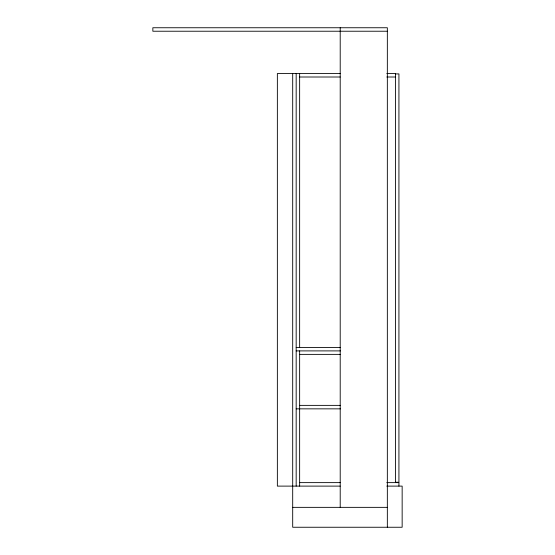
<?xml version="1.0" encoding="UTF-8"?>
<svg xmlns="http://www.w3.org/2000/svg" width="555" height="555" viewBox="0 0 555 555"><rect width="100%" height="100%" fill="white"/><g stroke="black" fill="none" stroke-linecap="round" stroke-linejoin="round"><path stroke-width="0.83" d="M387.341 31.226L152.847 31.226L152.847 27.75L387.341 27.75L387.341 527.25M340.187 73.531L277.361 73.531L277.361 486.111L340.194 486.111M386.814 73.531L395.451 73.531L395.451 482.628M395.451 73.912L398.927 73.912L398.927 482.246L395.451 482.246M299.603 77.006L340.187 77.006M386.814 77.006L395.451 77.006M296.169 347.423L340.333 347.423M296.169 350.899L340.381 350.899M299.644 354.374L340.381 354.374M299.644 405.372L340.381 405.372M296.169 408.848L340.381 408.848M299.603 482.628L340.194 482.628M386.814 482.628L398.927 482.628L398.927 486.111M386.835 486.111L402.153 486.111L402.153 527.25L292.693 527.25L292.693 73.531M292.693 507.353L387.341 507.353M340.208 27.75L340.208 507.353M299.644 73.531L299.644 347.423M299.644 350.899L299.644 486.111M296.169 73.531L296.169 486.111"/></g></svg>
